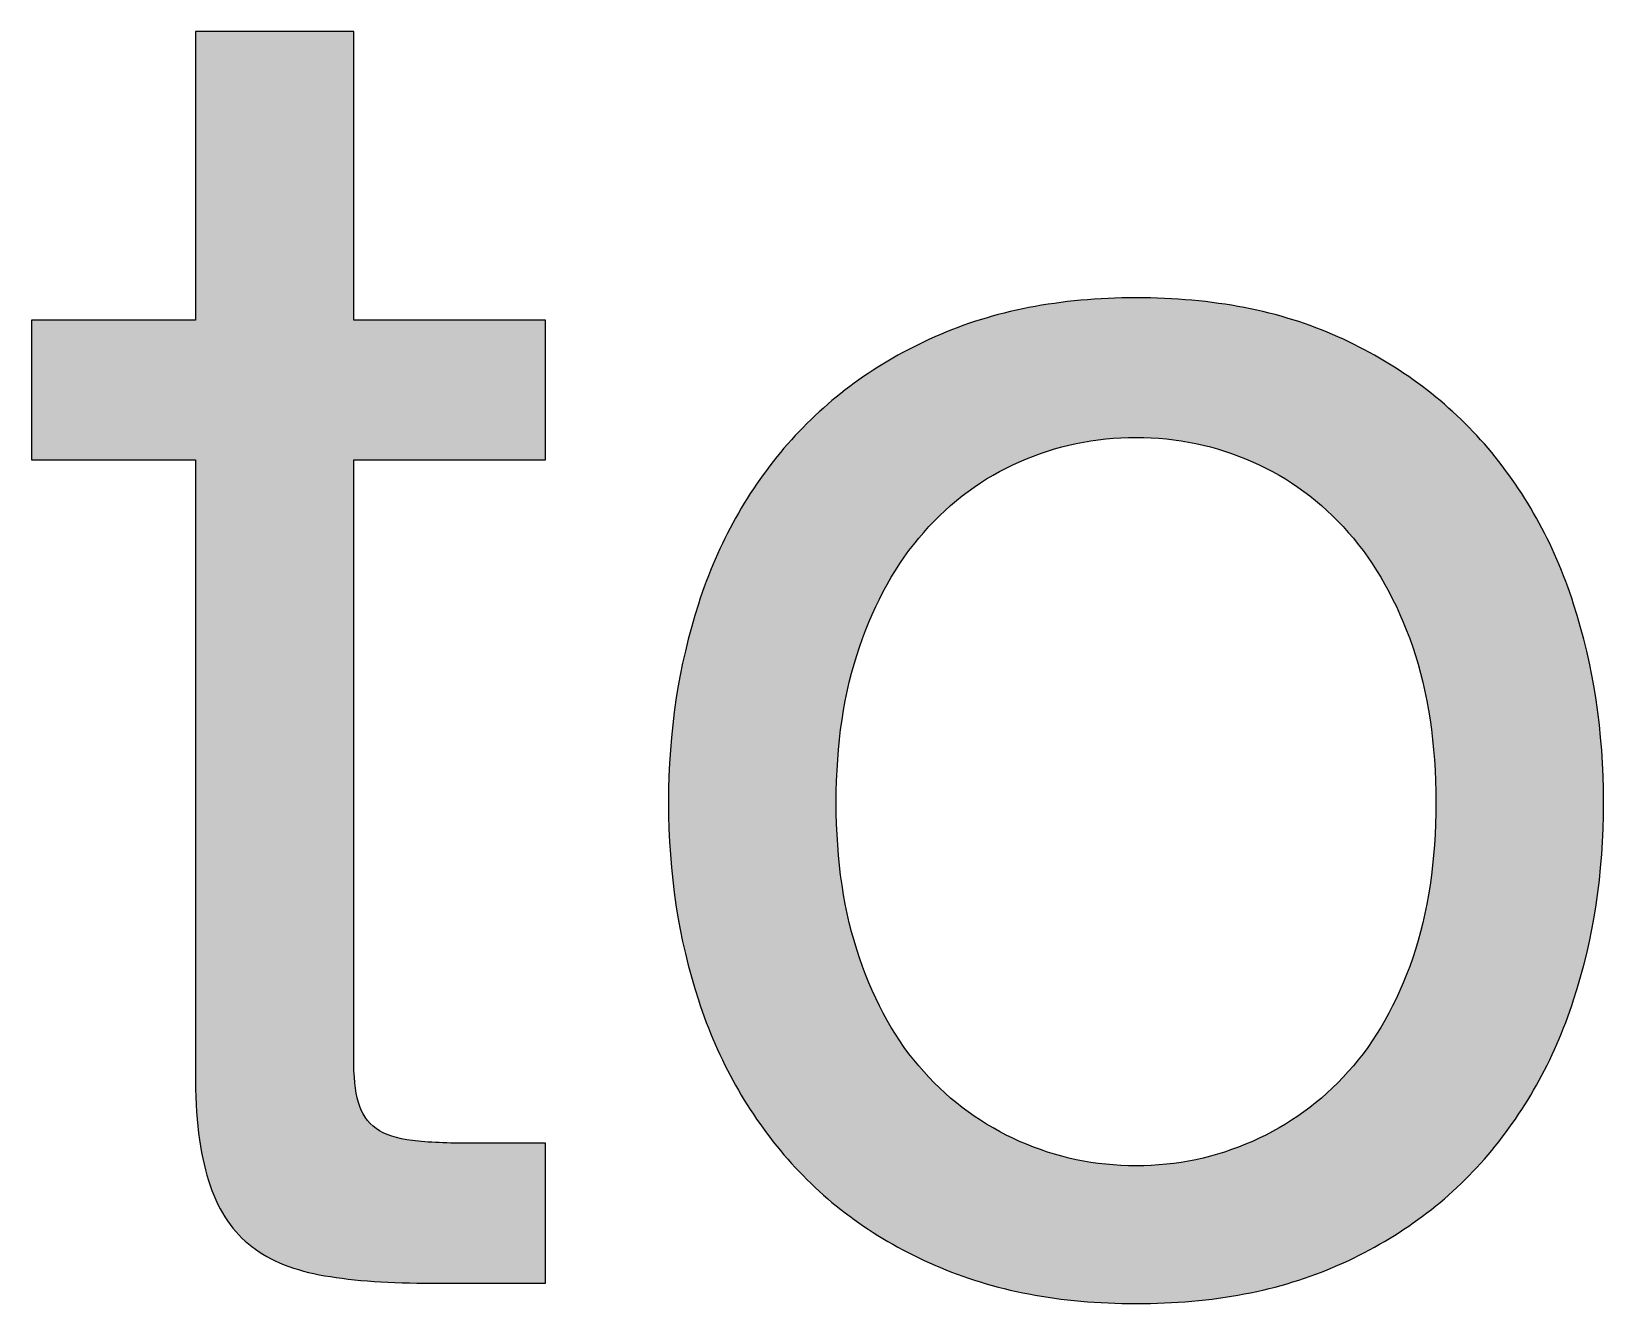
# Paper-space layout 'A0mask (portrait)' of a CAD drawing. Extents: x 0 to 810, y 0 to 1153.
# Drawn here: x 657.581 to 661.058, y 59.164 to 61.978 of the extents above; entities that cross this region are included whole.
import ezdxf
from ezdxf.enums import TextEntityAlignment as Align

# ---------------------------------------------------------------- set-up
doc = ezdxf.new("R2010")
doc.units = 0
doc.layers.get('0').update_dxf_attribs({"linetype": 'CONTINUOUS'})
doc.layers.get('Defpoints').update_dxf_attribs({"linetype": 'CONTINUOUS'})
doc.layers.add('JPP_Mask', color=7, linetype='CONTINUOUS')
doc.styles.add('JPP', font='arial.ttf')

# ---------------------------------------------------------------- blocks, each defined once
blk = doc.blocks.new('A0mask (portrait)')
at = {"true_color": 0x004a91}
h = blk.add_hatch(color=154, dxfattribs=at)
edge = h.paths.add_edge_path()
edge.add_spline(control_points=[(658.7182, 61.1848), (658.7182, 61.2621), (658.7182, 61.3394), (658.7182, 61.3394), (658.7182, 61.3394), (658.6916, 61.3394), (658.6518, 61.3394)], knot_values=[21.749925, 21.749925, 21.749925, 21.749925, 22.249925, 22.249925, 22.249925, 22.5, 22.5, 22.5, 22.5], degree=3, periodic=0)
edge.add_spline(control_points=[(658.6518, 61.3394), (658.612, 61.3394), (658.5589, 61.3394), (658.5058, 61.3394)], knot_values=[21.49993, 21.49993, 21.49993, 21.49993, 21.749925, 21.749925, 21.749925, 21.749925], degree=3, periodic=0)
edge.add_spline(control_points=[(658.5058, 61.3394), (658.4793, 61.3394), (658.4528, 61.3394), (658.4279, 61.3394)], knot_values=[21.374932, 21.374932, 21.374932, 21.374932, 21.49993, 21.49993, 21.49993, 21.49993], degree=3, periodic=0)
edge.add_spline(control_points=[(658.4279, 61.3394), (658.403, 61.3394), (658.3798, 61.3394), (658.3599, 61.3394)], knot_values=[21.249935, 21.249935, 21.249935, 21.249935, 21.374932, 21.374932, 21.374932, 21.374932], degree=3, periodic=0)
edge.add_spline(control_points=[(658.3599, 61.3394), (658.3499, 61.3394), (658.3408, 61.3394), (658.3327, 61.3394)], knot_values=[21.187436, 21.187436, 21.187436, 21.187436, 21.249935, 21.249935, 21.249935, 21.249935], degree=3, periodic=0)
edge.add_spline(control_points=[(658.3327, 61.3394), (658.3247, 61.3394), (658.3176, 61.3394), (658.3118, 61.3394)], knot_values=[21.124938, 21.124938, 21.124938, 21.124938, 21.187436, 21.187436, 21.187436, 21.187436], degree=3, periodic=0)
edge.add_spline(control_points=[(658.3118, 61.3394), (658.3089, 61.3394), (658.3063, 61.3394), (658.3041, 61.3394)], knot_values=[21.093688, 21.093688, 21.093688, 21.093688, 21.124938, 21.124938, 21.124938, 21.124938], degree=3, periodic=0)
edge.add_spline(control_points=[(658.2948, 61.3394), (658.2946, 61.3394), (658.2944, 61.3394), (658.2943, 61.3394)], knot_values=[21.023377, 21.023377, 21.023377, 21.023377, 21.031189, 21.031189, 21.031189, 21.031189], degree=3, periodic=0)
edge.add_spline(control_points=[(658.2943, 61.3394), (658.2941, 61.3394), (658.294, 61.3394), (658.2939, 61.3394)], knot_values=[21.015565, 21.015565, 21.015565, 21.015565, 21.023377, 21.023377, 21.023377, 21.023377], degree=3, periodic=0)
edge.add_spline(control_points=[(658.2939, 61.3394), (658.2938, 61.3394), (658.2938, 61.3394), (658.2938, 61.3394)], knot_values=[21.011659, 21.011659, 21.011659, 21.011659, 21.015565, 21.015565, 21.015565, 21.015565], degree=3, periodic=0)
edge.add_spline(control_points=[(658.2938, 61.3394), (658.2937, 61.3394), (658.2937, 61.3394), (658.2937, 61.3394)], knot_values=[21.007752, 21.007752, 21.007752, 21.007752, 21.011659, 21.011659, 21.011659, 21.011659], degree=3, periodic=0)
edge.add_spline(control_points=[(658.2937, 61.3394), (658.2936, 61.3394), (658.2936, 61.3394), (658.2936, 61.3394)], knot_values=[21.005799, 21.005799, 21.005799, 21.005799, 21.007752, 21.007752, 21.007752, 21.007752], degree=3, periodic=0)
edge.add_spline(control_points=[(658.2936, 61.3394), (658.2936, 61.3394), (658.2936, 61.3394), (658.2936, 61.3394)], knot_values=[21.003846, 21.003846, 21.003846, 21.003846, 21.005799, 21.005799, 21.005799, 21.005799], degree=3, periodic=0)
edge.add_spline(control_points=[(658.2936, 61.3394), (658.2936, 61.3394), (658.2936, 61.3394), (658.2936, 61.3394)], knot_values=[21.00287, 21.00287, 21.00287, 21.00287, 21.003846, 21.003846, 21.003846, 21.003846], degree=3, periodic=0)
edge.add_spline(control_points=[(658.2936, 61.3394), (658.2936, 61.3394), (658.2936, 61.3394), (658.2936, 61.3394)], knot_values=[21.001893, 21.001893, 21.001893, 21.001893, 21.00287, 21.00287, 21.00287, 21.00287], degree=3, periodic=0)
edge.add_spline(control_points=[(658.2936, 61.3394), (658.2936, 61.3394), (658.2936, 61.3394), (658.2936, 61.3394)], knot_values=[21.001405, 21.001405, 21.001405, 21.001405, 21.001893, 21.001893, 21.001893, 21.001893], degree=3, periodic=0)
edge.add_spline(control_points=[(658.2936, 61.3394), (658.2936, 61.3394), (658.2936, 61.3394), (658.2936, 61.3394), (658.2936, 61.3394), (658.2936, 61.3394), (658.2936, 61.3394)], knot_values=[20.99994, 20.99994, 20.99994, 20.99994, 21.001345, 21.001345, 21.001345, 21.001405, 21.001405, 21.001405, 21.001405], degree=3, periodic=0)
edge.add_spline(control_points=[(658.2936, 61.3394), (658.2936, 61.3394), (658.2936, 61.3793), (658.2936, 61.4392)], knot_values=[20.749945, 20.749945, 20.749945, 20.749945, 20.99994, 20.99994, 20.99994, 20.99994], degree=3, periodic=0)
edge.add_spline(control_points=[(658.2936, 61.4392), (658.2936, 61.499), (658.2936, 61.5789), (658.2936, 61.6587)], knot_values=[20.49995, 20.49995, 20.49995, 20.49995, 20.749945, 20.749945, 20.749945, 20.749945], degree=3, periodic=0)
edge.add_spline(control_points=[(658.2936, 61.6587), (658.2936, 61.6986), (658.2936, 61.7385), (658.2936, 61.7759)], knot_values=[20.374952, 20.374952, 20.374952, 20.374952, 20.49995, 20.49995, 20.49995, 20.49995], degree=3, periodic=0)
edge.add_spline(control_points=[(658.2936, 61.7759), (658.2936, 61.8133), (658.2936, 61.8482), (658.2936, 61.8782)], knot_values=[20.249955, 20.249955, 20.249955, 20.249955, 20.374952, 20.374952, 20.374952, 20.374952], degree=3, periodic=0)
edge.add_spline(control_points=[(658.2936, 61.8782), (658.2936, 61.8931), (658.2936, 61.9069), (658.2936, 61.919)], knot_values=[20.187456, 20.187456, 20.187456, 20.187456, 20.249955, 20.249955, 20.249955, 20.249955], degree=3, periodic=0)
edge.add_spline(control_points=[(658.2936, 61.919), (658.2936, 61.9312), (658.2936, 61.9418), (658.2936, 61.9505)], knot_values=[20.124958, 20.124958, 20.124958, 20.124958, 20.187456, 20.187456, 20.187456, 20.187456], degree=3, periodic=0)
edge.add_spline(control_points=[(658.2936, 61.9621), (658.2936, 61.9655), (658.2936, 61.9684), (658.2936, 61.9708)], knot_values=[20.062459, 20.062459, 20.062459, 20.062459, 20.093708, 20.093708, 20.093708, 20.093708], degree=3, periodic=0)
edge.add_spline(control_points=[(658.2936, 61.9779), (658.2936, 61.9779), (658.2936, 61.9779), (658.2936, 61.9779), (658.2936, 61.9779), (658.2936, 61.9779), (658.2936, 61.9779)], knot_values=[19.999959, 19.999959, 19.999959, 19.999959, 20, 20, 20, 20.000692, 20.000692, 20.000692, 20.000692], degree=3, periodic=0)
edge.add_spline(control_points=[(658.2936, 61.9779), (658.2936, 61.9779), (658.2717, 61.9779), (658.2388, 61.9779)], knot_values=[19.749965, 19.749965, 19.749965, 19.749965, 19.999959, 19.999959, 19.999959, 19.999959], degree=3, periodic=0)
edge.add_spline(control_points=[(658.2388, 61.9779), (658.206, 61.9779), (658.1622, 61.9779), (658.1184, 61.9779)], knot_values=[19.49997, 19.49997, 19.49997, 19.49997, 19.749965, 19.749965, 19.749965, 19.749965], degree=3, periodic=0)
edge.add_spline(control_points=[(658.1184, 61.9779), (658.0965, 61.9779), (658.0746, 61.9779), (658.0541, 61.9779)], knot_values=[19.374972, 19.374972, 19.374972, 19.374972, 19.49997, 19.49997, 19.49997, 19.49997], degree=3, periodic=0)
edge.add_spline(control_points=[(658.0541, 61.9779), (658.0336, 61.9779), (658.0144, 61.9779), (657.998, 61.9779)], knot_values=[19.249975, 19.249975, 19.249975, 19.249975, 19.374972, 19.374972, 19.374972, 19.374972], degree=3, periodic=0)
edge.add_spline(control_points=[(657.998, 61.9779), (657.9898, 61.9779), (657.9823, 61.9779), (657.9756, 61.9779)], knot_values=[19.187476, 19.187476, 19.187476, 19.187476, 19.249975, 19.249975, 19.249975, 19.249975], degree=3, periodic=0)
edge.add_spline(control_points=[(657.9756, 61.9779), (657.9689, 61.9779), (657.9631, 61.9779), (657.9583, 61.9779)], knot_values=[19.124977, 19.124977, 19.124977, 19.124977, 19.187476, 19.187476, 19.187476, 19.187476], degree=3, periodic=0)
edge.add_spline(control_points=[(657.9433, 61.9779), (657.9433, 61.9779), (657.9433, 61.9779), (657.9433, 61.9779), (657.9433, 61.9779), (657.9433, 61.9779), (657.9433, 61.9779)], knot_values=[18.99998, 18.99998, 18.99998, 18.99998, 19.001424, 19.001424, 19.001424, 19.001445, 19.001445, 19.001445, 19.001445], degree=3, periodic=0)
edge.add_spline(control_points=[(657.9433, 61.9779), (657.9433, 61.9779), (657.9433, 61.8183), (657.9433, 61.6586)], knot_values=[18.49999, 18.49999, 18.49999, 18.49999, 18.99998, 18.99998, 18.99998, 18.99998], degree=3, periodic=0)
edge.add_spline(control_points=[(657.9433, 61.6586), (657.9433, 61.499), (657.9433, 61.3394), (657.9433, 61.3394), (657.9433, 61.3394), (657.9433, 61.3394), (657.9433, 61.3394)], knot_values=[17.999023, 17.999023, 17.999023, 17.999023, 18.499013, 18.499013, 18.499013, 18.49999, 18.49999, 18.49999, 18.49999], degree=3, periodic=0)
edge.add_spline(control_points=[(657.9343, 61.3394), (657.9324, 61.3394), (657.9302, 61.3394), (657.9277, 61.3394)], knot_values=[17.875003, 17.875003, 17.875003, 17.875003, 17.906252, 17.906252, 17.906252, 17.906252], degree=3, periodic=0)
edge.add_spline(control_points=[(657.9277, 61.3394), (657.9228, 61.3394), (657.9167, 61.3394), (657.9098, 61.3394)], knot_values=[17.812504, 17.812504, 17.812504, 17.812504, 17.875003, 17.875003, 17.875003, 17.875003], degree=3, periodic=0)
edge.add_spline(control_points=[(657.9098, 61.3394), (657.9029, 61.3394), (657.8951, 61.3394), (657.8866, 61.3394)], knot_values=[17.750005, 17.750005, 17.750005, 17.750005, 17.812504, 17.812504, 17.812504, 17.812504], degree=3, periodic=0)
edge.add_spline(control_points=[(657.8866, 61.3394), (657.8696, 61.3394), (657.8498, 61.3394), (657.8286, 61.3394)], knot_values=[17.625007, 17.625007, 17.625007, 17.625007, 17.750005, 17.750005, 17.750005, 17.750005], degree=3, periodic=0)
edge.add_spline(control_points=[(657.8286, 61.3394), (657.8073, 61.3394), (657.7847, 61.3394), (657.762, 61.3394)], knot_values=[17.50001, 17.50001, 17.50001, 17.50001, 17.625007, 17.625007, 17.625007, 17.625007], degree=3, periodic=0)
edge.add_spline(control_points=[(657.762, 61.3394), (657.7167, 61.3394), (657.6714, 61.3394), (657.6374, 61.3394)], knot_values=[17.250015, 17.250015, 17.250015, 17.250015, 17.50001, 17.50001, 17.50001, 17.50001], degree=3, periodic=0)
edge.add_spline(control_points=[(657.6374, 61.3394), (657.6034, 61.3394), (657.5807, 61.3394), (657.5807, 61.3394), (657.5807, 61.3394), (657.5807, 61.3394), (657.5807, 61.3394)], knot_values=[16.999043, 16.999043, 16.999043, 16.999043, 17.249058, 17.249058, 17.249058, 17.250015, 17.250015, 17.250015, 17.250015], degree=3, periodic=0)
edge.add_spline(control_points=[(657.5807, 61.3317), (657.5807, 61.3301), (657.5807, 61.3282), (657.5807, 61.3261)], knot_values=[16.875023, 16.875023, 16.875023, 16.875023, 16.906272, 16.906272, 16.906272, 16.906272], degree=3, periodic=0)
edge.add_spline(control_points=[(657.5807, 61.3261), (657.5807, 61.3219), (657.5807, 61.3167), (657.5807, 61.3108)], knot_values=[16.812524, 16.812524, 16.812524, 16.812524, 16.875023, 16.875023, 16.875023, 16.875023], degree=3, periodic=0)
edge.add_spline(control_points=[(657.5807, 61.3108), (657.5807, 61.305), (657.5807, 61.2983), (657.5807, 61.2911)], knot_values=[16.750025, 16.750025, 16.750025, 16.750025, 16.812524, 16.812524, 16.812524, 16.812524], degree=3, periodic=0)
edge.add_spline(control_points=[(657.5807, 61.2911), (657.5807, 61.2766), (657.5807, 61.2597), (657.5807, 61.2416)], knot_values=[16.625028, 16.625028, 16.625028, 16.625028, 16.750025, 16.750025, 16.750025, 16.750025], degree=3, periodic=0)
edge.add_spline(control_points=[(657.5807, 61.2416), (657.5807, 61.2235), (657.5807, 61.2041), (657.5807, 61.1848)], knot_values=[16.50003, 16.50003, 16.50003, 16.50003, 16.625028, 16.625028, 16.625028, 16.625028], degree=3, periodic=0)
edge.add_spline(control_points=[(657.5807, 61.1848), (657.5807, 61.1462), (657.5807, 61.1075), (657.5807, 61.0786)], knot_values=[16.250035, 16.250035, 16.250035, 16.250035, 16.50003, 16.50003, 16.50003, 16.50003], degree=3, periodic=0)
edge.add_spline(control_points=[(657.5807, 61.0786), (657.5807, 61.0496), (657.5807, 61.0303), (657.5807, 61.0303), (657.5807, 61.0303), (657.5807, 61.0303), (657.5807, 61.0303)], knot_values=[15.999063, 15.999063, 15.999063, 15.999063, 16.249098, 16.249098, 16.249098, 16.250035, 16.250035, 16.250035, 16.250035], degree=3, periodic=0)
edge.add_spline(control_points=[(657.5897, 61.0303), (657.5916, 61.0303), (657.5938, 61.0303), (657.5963, 61.0303)], knot_values=[15.875042, 15.875042, 15.875042, 15.875042, 15.906292, 15.906292, 15.906292, 15.906292], degree=3, periodic=0)
edge.add_spline(control_points=[(657.5963, 61.0303), (657.6012, 61.0303), (657.6072, 61.0303), (657.6141, 61.0303)], knot_values=[15.812544, 15.812544, 15.812544, 15.812544, 15.875042, 15.875042, 15.875042, 15.875042], degree=3, periodic=0)
edge.add_spline(control_points=[(657.6141, 61.0303), (657.6211, 61.0303), (657.6288, 61.0303), (657.6373, 61.0303)], knot_values=[15.750045, 15.750045, 15.750045, 15.750045, 15.812544, 15.812544, 15.812544, 15.812544], degree=3, periodic=0)
edge.add_spline(control_points=[(657.6373, 61.0303), (657.6543, 61.0303), (657.6742, 61.0303), (657.6954, 61.0303)], knot_values=[15.625048, 15.625048, 15.625048, 15.625048, 15.750045, 15.750045, 15.750045, 15.750045], degree=3, periodic=0)
edge.add_spline(control_points=[(657.6954, 61.0303), (657.7166, 61.0303), (657.7393, 61.0303), (657.762, 61.0303)], knot_values=[15.50005, 15.50005, 15.50005, 15.50005, 15.625048, 15.625048, 15.625048, 15.625048], degree=3, periodic=0)
edge.add_spline(control_points=[(657.762, 61.0303), (657.8073, 61.0303), (657.8526, 61.0303), (657.8866, 61.0303)], knot_values=[15.250055, 15.250055, 15.250055, 15.250055, 15.50005, 15.50005, 15.50005, 15.50005], degree=3, periodic=0)
edge.add_spline(control_points=[(657.8866, 61.0303), (657.9206, 61.0303), (657.9433, 61.0303), (657.9433, 61.0303), (657.9433, 61.0303), (657.9433, 61.0303), (657.9433, 61.0303)], knot_values=[14.999572, 14.999572, 14.999572, 14.999572, 15.249627, 15.249627, 15.249627, 15.250055, 15.250055, 15.250055, 15.250055], degree=3, periodic=0)
edge.add_spline(control_points=[(657.9433, 61.0216), (657.9433, 61.0197), (657.9433, 61.0175), (657.9433, 61.0151)], knot_values=[14.937561, 14.937561, 14.937561, 14.937561, 14.953186, 14.953186, 14.953186, 14.953186], degree=3, periodic=0)
edge.add_spline(control_points=[(657.9433, 61.0151), (657.9433, 61.0101), (657.9433, 61.004), (657.9433, 60.9968)], knot_values=[14.906312, 14.906312, 14.906312, 14.906312, 14.937561, 14.937561, 14.937561, 14.937561], degree=3, periodic=0)
edge.add_spline(control_points=[(657.9433, 60.9968), (657.9433, 60.9896), (657.9433, 60.9813), (657.9433, 60.9721)], knot_values=[14.875063, 14.875063, 14.875063, 14.875063, 14.906312, 14.906312, 14.906312, 14.906312], degree=3, periodic=0)
edge.add_spline(control_points=[(657.9433, 60.9721), (657.9433, 60.9536), (657.9433, 60.9311), (657.9433, 60.9053)], knot_values=[14.812564, 14.812564, 14.812564, 14.812564, 14.875063, 14.875063, 14.875063, 14.875063], degree=3, periodic=0)
edge.add_spline(control_points=[(657.9433, 60.9053), (657.9433, 60.8795), (657.9433, 60.8504), (657.9433, 60.8186)], knot_values=[14.750065, 14.750065, 14.750065, 14.750065, 14.812564, 14.812564, 14.812564, 14.812564], degree=3, periodic=0)
edge.add_spline(control_points=[(657.9433, 60.8186), (657.9433, 60.7551), (657.9433, 60.681), (657.9433, 60.6016)], knot_values=[14.625068, 14.625068, 14.625068, 14.625068, 14.750065, 14.750065, 14.750065, 14.750065], degree=3, periodic=0)
edge.add_spline(control_points=[(657.9433, 60.6016), (657.9433, 60.5222), (657.9433, 60.4375), (657.9433, 60.3528)], knot_values=[14.50007, 14.50007, 14.50007, 14.50007, 14.625068, 14.625068, 14.625068, 14.625068], degree=3, periodic=0)
edge.add_spline(control_points=[(657.9433, 60.3528), (657.9433, 60.1834), (657.9433, 60.014), (657.9433, 59.8869)], knot_values=[14.250075, 14.250075, 14.250075, 14.250075, 14.50007, 14.50007, 14.50007, 14.50007], degree=3, periodic=0)
edge.add_spline(control_points=[(657.9433, 59.8869), (657.9433, 59.7598), (657.9433, 59.675), (657.9433, 59.675), (657.9433, 59.5761), (657.9532, 59.4961), (657.9722, 59.436)], knot_values=[13, 13, 13, 13, 13.250075, 13.250075, 13.250075, 14.250075, 14.250075, 14.250075, 14.250075], degree=3, periodic=0)
edge.add_spline(control_points=[(657.9722, 59.436), (657.9916, 59.3754), (658.0209, 59.3285), (658.0607, 59.2959)], knot_values=[12, 12, 12, 12, 13, 13, 13, 13], degree=3, periodic=0)
edge.add_spline(control_points=[(658.0607, 59.2959), (658.1004, 59.2627), (658.153, 59.24), (658.2174, 59.2277), (658.2817, 59.2154), (658.3594, 59.2092), (658.4503, 59.2092)], knot_values=[10, 10, 10, 10, 11, 11, 11, 12, 12, 12, 12], degree=3, periodic=0)
edge.add_spline(control_points=[(658.4503, 59.2092), (658.4503, 59.2092), (658.7182, 59.2092), (658.7182, 59.2092), (658.7182, 59.2092), (658.7182, 59.2865), (658.7182, 59.3638)], knot_values=[8.5, 8.5, 8.5, 8.5, 9.5, 9.5, 9.5, 10, 10, 10, 10], degree=3, periodic=0)
edge.add_spline(control_points=[(658.7182, 59.3638), (658.7182, 59.4411), (658.7182, 59.5183), (658.7182, 59.5183)], knot_values=[8, 8, 8, 8, 8.5, 8.5, 8.5, 8.5], degree=3, periodic=0)
edge.add_spline(control_points=[(658.7182, 59.5183), (658.7182, 59.5183), (658.5572, 59.5183), (658.5572, 59.5183)], knot_values=[7.00001, 7.00001, 7.00001, 7.00001, 7.99999, 7.99999, 7.99999, 7.99999], degree=3, periodic=0)
edge.add_spline(control_points=[(658.5572, 59.5183), (658.5023, 59.5183), (658.4578, 59.5202), (658.4233, 59.5245)], knot_values=[6, 6, 6, 6, 7, 7, 7, 7], degree=3, periodic=0)
edge.add_spline(control_points=[(658.4233, 59.5245), (658.3892, 59.5288), (658.3622, 59.5373), (658.3433, 59.551)], knot_values=[5, 5, 5, 5, 6, 6, 6, 6], degree=3, periodic=0)
edge.add_spline(control_points=[(658.3433, 59.551), (658.3239, 59.5647), (658.3106, 59.5841), (658.304, 59.6088)], knot_values=[4, 4, 4, 4, 5, 5, 5, 5], degree=3, periodic=0)
edge.add_spline(control_points=[(658.304, 59.6088), (658.2969, 59.6338), (658.2936, 59.6665), (658.2936, 59.7077)], knot_values=[3, 3, 3, 3, 4, 4, 4, 4], degree=3, periodic=0)
edge.add_spline(control_points=[(658.2936, 59.7077), (658.2936, 59.7077), (658.2936, 61.0303), (658.2936, 61.0303), (658.2936, 61.0303), (658.3997, 61.0303), (658.5059, 61.0303)], knot_values=[1.5, 1.5, 1.5, 1.5, 2.5, 2.5, 2.5, 3, 3, 3, 3], degree=3, periodic=0)
edge.add_spline(control_points=[(658.5059, 61.0303), (658.612, 61.0303), (658.7182, 61.0303), (658.7182, 61.0303), (658.7182, 61.0303), (658.7182, 61.1075), (658.7182, 61.1848)], knot_values=[0.5, 0.5, 0.5, 0.5, 1, 1, 1, 1.5, 1.5, 1.5, 1.5], degree=3, periodic=0)
h = blk.add_hatch(color=154, dxfattribs=at)
edge = h.paths.add_edge_path(flags=16)
edge.add_spline(control_points=[(659.4126, 59.9283), (659.4467, 59.8279), (659.494, 59.7441), (659.5546, 59.6769), (659.6147, 59.6097), (659.6857, 59.5581), (659.7667, 59.5226), (659.8476, 59.4866), (659.9338, 59.4686), (660.0242, 59.4686), (660.1151, 59.4686), (660.2007, 59.4866), (660.2817, 59.5226), (660.3626, 59.5581), (660.4336, 59.6097), (660.4938, 59.6769), (660.5543, 59.7441), (660.6017, 59.8279), (660.6362, 59.9283), (660.6703, 60.0286), (660.6874, 60.1432), (660.6874, 60.2724), (660.6874, 60.4012), (660.6703, 60.5162), (660.6362, 60.6161), (660.6017, 60.7164), (660.5543, 60.8011), (660.4938, 60.8698), (660.4336, 60.9384), (660.3626, 60.9905), (660.2817, 61.026), (660.2007, 61.062), (660.1151, 61.08), (660.0242, 61.08), (659.9338, 61.08), (659.8476, 61.062), (659.7667, 61.026), (659.6857, 60.9905), (659.6147, 60.9384), (659.5546, 60.8698), (659.494, 60.8011), (659.4467, 60.7164), (659.4126, 60.6161), (659.378, 60.5162), (659.361, 60.4012), (659.361, 60.2724), (659.361, 60.1432), (659.378, 60.0286), (659.4126, 59.9283)], knot_values=[0, 0, 0, 0, 1, 1, 1, 2, 2, 2, 3, 3, 3, 4, 4, 4, 5, 5, 5, 6, 6, 6, 7, 7, 7, 8, 8, 8, 9, 9, 9, 10, 10, 10, 11, 11, 11, 12, 12, 12, 13, 13, 13, 14, 14, 14, 15, 15, 15, 16, 16, 16, 16], degree=3, periodic=0)
edge = h.paths.add_edge_path()
edge.add_spline(control_points=[(659.0562, 60.7112), (659.0997, 60.8471), (659.166, 60.9649), (659.2536, 61.0653), (659.3416, 61.1656), (659.45, 61.2447), (659.5792, 61.3024), (659.7084, 61.3597), (659.8566, 61.3886), (660.0242, 61.3886), (660.1946, 61.3886), (660.3437, 61.3597), (660.471, 61.3024), (660.5988, 61.2447), (660.7068, 61.1656), (660.7948, 61.0653), (660.8824, 60.9649), (660.9486, 60.8471), (660.9922, 60.7112), (661.0362, 60.5749), (661.0585, 60.4286), (661.0585, 60.2724), (661.0585, 60.1157), (661.0362, 59.9699), (660.9922, 59.8355), (660.9486, 59.7011), (660.8824, 59.5837), (660.7948, 59.4833), (660.7068, 59.383), (660.5988, 59.3049), (660.471, 59.2485), (660.3437, 59.1922), (660.1946, 59.1638), (660.0242, 59.1638), (659.8566, 59.1638), (659.7084, 59.1922), (659.5792, 59.2485), (659.45, 59.3049), (659.3416, 59.383), (659.2536, 59.4833), (659.166, 59.5837), (659.0997, 59.7011), (659.0562, 59.8355), (659.0121, 59.9699), (658.9899, 60.1157), (658.9899, 60.2724), (658.9899, 60.4286), (659.0121, 60.5749), (659.0562, 60.7112)], knot_values=[0, 0, 0, 0, 1, 1, 1, 2, 2, 2, 3, 3, 3, 4, 4, 4, 5, 5, 5, 6, 6, 6, 7, 7, 7, 8, 8, 8, 9, 9, 9, 10, 10, 10, 11, 11, 11, 12, 12, 12, 13, 13, 13, 14, 14, 14, 15, 15, 15, 16, 16, 16, 16], degree=3, periodic=0)
at = {"layer": 'Defpoints', "color": 154, "true_color": 0x004a91}
for points, knots in [([(658.7182, 61.3394), (658.7182, 61.3394), (658.7182, 61.0303), (658.7182, 61.0303), (658.7182, 61.0303), (658.2936, 61.0303), (658.2936, 61.0303), (658.2936, 61.0303), (658.2936, 59.7077), (658.2936, 59.7077), (658.2936, 59.6665), (658.2969, 59.6338), (658.304, 59.6088), (658.3106, 59.5841), (658.3239, 59.5647), (658.3433, 59.551), (658.3622, 59.5373), (658.3892, 59.5288), (658.4233, 59.5245), (658.4578, 59.5202), (658.5023, 59.5183), (658.5572, 59.5183), (658.5572, 59.5183), (658.7182, 59.5183), (658.7182, 59.5183), (658.7182, 59.5183), (658.7182, 59.2092), (658.7182, 59.2092), (658.7182, 59.2092), (658.4503, 59.2092), (658.4503, 59.2092), (658.3594, 59.2092), (658.2817, 59.2154), (658.2174, 59.2277), (658.153, 59.24), (658.1004, 59.2627), (658.0607, 59.2959), (658.0209, 59.3285), (657.9916, 59.3754), (657.9722, 59.436), (657.9532, 59.4961), (657.9433, 59.5761), (657.9433, 59.675), (657.9433, 59.675), (657.9433, 61.0303), (657.9433, 61.0303), (657.9433, 61.0303), (657.5807, 61.0303), (657.5807, 61.0303), (657.5807, 61.0303), (657.5807, 61.3394), (657.5807, 61.3394), (657.5807, 61.3394), (657.9433, 61.3394), (657.9433, 61.3394), (657.9433, 61.3394), (657.9433, 61.9779), (657.9433, 61.9779), (657.9433, 61.9779), (658.2936, 61.9779), (658.2936, 61.9779), (658.2936, 61.9779), (658.2936, 61.3394), (658.2936, 61.3394), (658.2936, 61.3394), (658.7182, 61.3394), (658.7182, 61.3394)], [0, 0, 0, 0, 1, 1, 1, 2, 2, 2, 3, 3, 3, 4, 4, 4, 5, 5, 5, 6, 6, 6, 7, 7, 7, 8, 8, 8, 9, 9, 9, 10, 10, 10, 11, 11, 11, 12, 12, 12, 13, 13, 13, 14, 14, 14, 15, 15, 15, 16, 16, 16, 17, 17, 17, 18, 18, 18, 19, 19, 19, 20, 20, 20, 21, 21, 21, 22, 22, 22, 22]), ([(659.0562, 60.7112), (659.0997, 60.8471), (659.166, 60.9649), (659.2536, 61.0653), (659.3416, 61.1656), (659.45, 61.2447), (659.5792, 61.3024), (659.7084, 61.3597), (659.8566, 61.3886), (660.0242, 61.3886), (660.1946, 61.3886), (660.3437, 61.3597), (660.471, 61.3024), (660.5988, 61.2447), (660.7068, 61.1656), (660.7948, 61.0653), (660.8824, 60.9649), (660.9486, 60.8471), (660.9922, 60.7112), (661.0362, 60.5749), (661.0585, 60.4286), (661.0585, 60.2724), (661.0585, 60.1157), (661.0362, 59.9699), (660.9922, 59.8355), (660.9486, 59.7011), (660.8824, 59.5837), (660.7948, 59.4833), (660.7068, 59.383), (660.5988, 59.3049), (660.471, 59.2485), (660.3437, 59.1922), (660.1946, 59.1638), (660.0242, 59.1638), (659.8566, 59.1638), (659.7084, 59.1922), (659.5792, 59.2485), (659.45, 59.3049), (659.3416, 59.383), (659.2536, 59.4833), (659.166, 59.5837), (659.0997, 59.7011), (659.0562, 59.8355), (659.0121, 59.9699), (658.9899, 60.1157), (658.9899, 60.2724), (658.9899, 60.4286), (659.0121, 60.5749), (659.0562, 60.7112)], [0, 0, 0, 0, 1, 1, 1, 2, 2, 2, 3, 3, 3, 4, 4, 4, 5, 5, 5, 6, 6, 6, 7, 7, 7, 8, 8, 8, 9, 9, 9, 10, 10, 10, 11, 11, 11, 12, 12, 12, 13, 13, 13, 14, 14, 14, 15, 15, 15, 16, 16, 16, 16]), ([(659.4126, 59.9283), (659.4467, 59.8279), (659.494, 59.7441), (659.5546, 59.6769), (659.6147, 59.6097), (659.6857, 59.5581), (659.7667, 59.5226), (659.8476, 59.4866), (659.9338, 59.4686), (660.0242, 59.4686), (660.1151, 59.4686), (660.2007, 59.4866), (660.2817, 59.5226), (660.3626, 59.5581), (660.4336, 59.6097), (660.4938, 59.6769), (660.5543, 59.7441), (660.6017, 59.8279), (660.6362, 59.9283), (660.6703, 60.0286), (660.6874, 60.1432), (660.6874, 60.2724), (660.6874, 60.4012), (660.6703, 60.5162), (660.6362, 60.6161), (660.6017, 60.7164), (660.5543, 60.8011), (660.4938, 60.8698), (660.4336, 60.9384), (660.3626, 60.9905), (660.2817, 61.026), (660.2007, 61.062), (660.1151, 61.08), (660.0242, 61.08), (659.9338, 61.08), (659.8476, 61.062), (659.7667, 61.026), (659.6857, 60.9905), (659.6147, 60.9384), (659.5546, 60.8698), (659.494, 60.8011), (659.4467, 60.7164), (659.4126, 60.6161), (659.378, 60.5162), (659.361, 60.4012), (659.361, 60.2724), (659.361, 60.1432), (659.378, 60.0286), (659.4126, 59.9283)], [0, 0, 0, 0, 1, 1, 1, 2, 2, 2, 3, 3, 3, 4, 4, 4, 5, 5, 5, 6, 6, 6, 7, 7, 7, 8, 8, 8, 9, 9, 9, 10, 10, 10, 11, 11, 11, 12, 12, 12, 13, 13, 13, 14, 14, 14, 15, 15, 15, 16, 16, 16, 16])]:
    blk.add_open_spline(points, degree=3, knots=knots, dxfattribs=at)
at = {"color": 7, "style": 'JPP'}
for tag, p in [('Client', (743, 115)), ('Project1', (743, 90)), ('Project2', (743, 82.5)), ('Project3', (743, 75)), ('Title1', (743, 57.5)), ('Title2', (743, 50)), ('Title3', (743, 42.5)), ('Status', (635, 7.5))]:
    blk.add_attdef(tag, text='', height=3.5, dxfattribs=at).set_placement(p, align=Align.MIDDLE_LEFT)
at = {"color": 2, "style": 'JPP'}
for tag, p in [('Scale', (662.5, 25)), ('Checked', (752.5, 25)), ('Drawn', (707.5, 25)), ('Date', (797.5, 25))]:
    blk.add_attdef(tag, text='', height=2, dxfattribs=at).set_placement(p, align=Align.MIDDLE_CENTER)
at = {"color": 6, "style": 'JPP'}
for tag, p in [('Ref', (725, 7.5)), ('DrgNo.', (767, 7.5))]:
    blk.add_attdef(tag, text='', height=4, dxfattribs=at).set_placement(p, align=Align.MIDDLE_LEFT)
blk.add_attdef('Rev', text='', height=4, dxfattribs=at).set_placement((801.2747, 7.5), align=Align.MIDDLE_CENTER)

psp = doc.layouts.new('A0mask (portrait)')

# ---------------------------------------------------------------- block references
at = {"layer": 'JPP_Mask'}
psp.add_blockref('A0mask (portrait)', (0, 0), dxfattribs=at)

doc.saveas('drawing.dxf')
